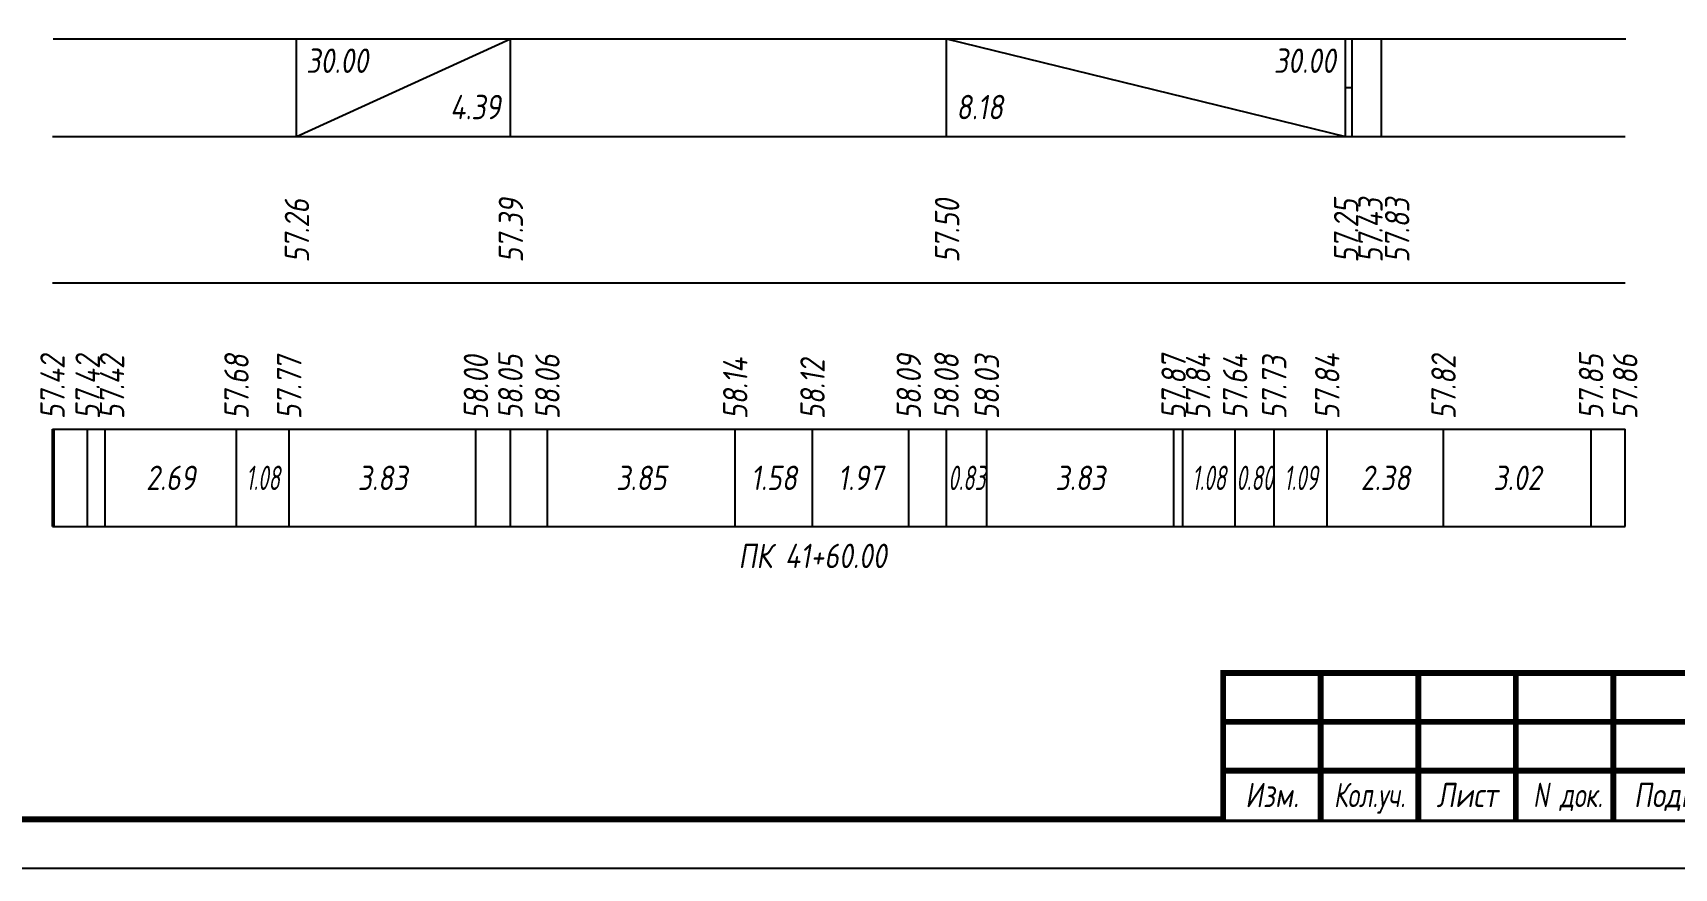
# Model space of a CAD drawing. Extents: x -717 to 1451, y -133302 to 233.
# Drawn here: x 77.9 to 246.2, y -65455.4 to -65369.8 of the extents above; entities that cross this region are included whole.
import ezdxf
from ezdxf.enums import TextEntityAlignment as Align

# ---------------------------------------------------------------- set-up
doc = ezdxf.new("R2010")
doc.units = 0
for name, color, linetype in [('Зарамочное оформление', 7, 'Continuous'), ('Код_510', 7, 'Continuous'), ('Код_516', 1, 'Continuous'), ('Подписи поперечников', 7, 'Continuous'), ('Таблица', 7, 'Continuous')]:
    doc.layers.add(name, color=color, linetype=linetype)
doc.styles.add('М', font='romand.shx', dxfattribs={"width": 0.8, "oblique": 10, "height": 2.5})

# ---------------------------------------------------------------- blocks, each defined once
blk = doc.blocks.new('Штамп')
at = {"linetype": 'Continuous'}
blk.add_wipeout([(199.95, -411.25), (384.95, -411.25), (384.95, -426.25), (199.95, -426.25)], dxfattribs=at).dxf.layer = 'Зарамочное оформление'
at = {"layer": 'Зарамочное оформление', "linetype": 'Continuous', "lineweight": -3, "const_width": 0.6, "flags": 128}
for points in [[(199.95, -426.25), (199.95, -411.25), (384.95, -411.25)], [(209.95, -411.25), (209.95, -426.25)], [(219.95, -411.25), (219.95, -426.25)], [(229.95, -411.25), (229.95, -426.25)], [(239.95, -411.25), (239.95, -426.25)], [(199.95, -416.25), (264.95, -416.25)], [(199.95, -421.25), (264.95, -421.25)]]:
    blk.add_lwpolyline(points, dxfattribs=at)
at = {"layer": 'Зарамочное оформление', "linetype": 'Continuous', "style": 'М', "oblique": 10}
for s, width, p in [('Изм.', 0.8, (204.95, -423.75)), ('Кол.уч.', 0.7, (214.95, -423.75)), ('Лист', 0.8, (224.95, -423.75)), ('N док.', 0.7, (235.28, -423.75)), ('Подпись', 0.8, (247.45, -423.75))]:
    blk.add_text(s, height=2.5, dxfattribs=dict(at, width=width)).set_placement(p, align=Align.MIDDLE_CENTER)
blk = doc.blocks.new('шифр')
blk.add_blockref('Штамп', (0, -65084))

msp = doc.modelspace()

# ---------------------------------------------------------------- linework, layer by layer
at = {"flags": 128}
msp.add_lwpolyline([(-30.054, -65455.421), (389.946, -65455.421), (389.946, -65158.421), (-30.054, -65158.421)], close=True, dxfattribs=at)
at = {"const_width": 0.6, "flags": 128}
msp.add_lwpolyline([(-10.054, -65450.421), (384.946, -65450.421), (384.946, -65163.421), (-10.054, -65163.421)], close=True, dxfattribs=at)
at = {"layer": 'Код_510'}
for p, q in [((79.946, -65420.421), (79.946, -65410.421)), ((80.123, -65420.421), (80.123, -65410.421)), ((83.547, -65420.421), (83.547, -65410.421)), ((85.342, -65420.421), (85.342, -65410.421)), ((98.808, -65420.421), (98.808, -65410.421)), ((104.212, -65420.421), (104.212, -65410.421)), ((123.351, -65420.421), (123.351, -65410.421)), ((126.879, -65420.421), (126.879, -65410.421)), ((130.676, -65420.421), (130.676, -65410.421)), ((149.934, -65420.421), (149.934, -65410.421)), ((157.855, -65420.421), (157.855, -65410.421)), ((167.718, -65420.421), (167.718, -65410.421)), ((171.592, -65420.421), (171.592, -65410.421)), ((175.726, -65420.421), (175.726, -65410.421)), ((194.875, -65420.421), (194.875, -65410.421)), ((195.797, -65420.421), (195.797, -65410.421)), ((201.178, -65420.421), (201.178, -65410.421)), ((205.188, -65420.421), (205.188, -65410.421)), ((210.622, -65420.421), (210.622, -65410.421)), ((222.539, -65420.421), (222.539, -65410.421)), ((237.658, -65420.421), (237.658, -65410.421)), ((241.162, -65420.421), (241.162, -65410.421))]:
    msp.add_line(p, q, dxfattribs=at)
at = {"layer": 'Код_516'}
for p, q in [((104.946, -65380.421), (104.946, -65370.421)), ((104.946, -65380.421), (126.879, -65370.421)), ((126.879, -65380.421), (126.879, -65370.421)), ((171.592, -65380.421), (171.592, -65370.421)), ((171.592, -65370.421), (212.496, -65380.421)), ((212.496, -65380.421), (212.496, -65370.421)), ((212.496, -65380.421), (212.496, -65370.421)), ((213.165, -65380.421), (213.165, -65370.421)), ((216.162, -65380.421), (216.162, -65370.421)), ((212.496, -65375.421), (213.165, -65375.421))]:
    msp.add_line(p, q, dxfattribs=at)
at = {"layer": 'Таблица'}
for p, q in [((80, -65370.421), (241.216, -65370.421)), ((79.946, -65380.421), (241.162, -65380.421)), ((79.946, -65395.421), (241.162, -65395.421)), ((79.946, -65410.421), (241.162, -65410.421)), ((79.946, -65420.421), (241.162, -65420.421))]:
    msp.add_line(p, q, dxfattribs=at)

# ---------------------------------------------------------------- texts
at = {"layer": 'Код_510', "style": 'М', "oblique": 10, "width": 0.8}
for s, p in [('58.05', (126.879, -65409.421)), ('58.08', (171.592, -65409.421)), ('57.87', (194.875, -65409.421)), ('57.85', (237.658, -65409.421)), ('57.42', (79.946, -65409.421)), ('57.42', (83.547, -65409.421)), ('57.42', (86.047, -65409.421)), ('57.68', (98.808, -65409.421)), ('57.77', (104.212, -65409.421)), ('58.00', (123.351, -65409.421)), ('58.06', (130.676, -65409.421)), ('58.14', (149.934, -65409.421)), ('58.12', (157.855, -65409.421)), ('58.09', (167.718, -65409.421)), ('58.03', (175.726, -65409.421)), ('57.84', (197.375, -65409.421)), ('57.64', (201.178, -65409.421)), ('57.73', (205.188, -65409.421)), ('57.84', (210.622, -65409.421)), ('57.82', (222.539, -65409.421)), ('57.86', (241.162, -65409.421))]:
    msp.add_text(s, height=2.5, rotation=90, dxfattribs=at).set_placement(p, align=Align.MIDDLE_LEFT)
at = {"layer": 'Код_510', "style": 'М', "oblique": 10}
for s, width, p in [('2.69', 0.8, (92.075, -65415.421)), ('1.08', 0.6, (101.51, -65415.421)), ('3.83', 0.8, (113.782, -65415.421)), ('3.85', 0.8, (140.305, -65415.421)), ('1.58', 0.8, (153.895, -65415.421)), ('1.97', 0.8, (162.787, -65415.421)), ('0.83', 0.6, (173.659, -65415.421)), ('3.83', 0.8, (185.301, -65415.421)), ('1.08', 0.6, (198.488, -65415.421)), ('0.80', 0.6, (203.183, -65415.421)), ('1.09', 0.6, (207.905, -65415.421)), ('2.38', 0.8, (216.581, -65415.421)), ('3.02', 0.8, (230.098, -65415.421))]:
    msp.add_text(s, height=2.5, dxfattribs=dict(at, width=width)).set_placement(p, align=Align.MIDDLE_CENTER)
at = {"layer": 'Код_516', "style": 'М', "oblique": 10, "width": 0.8}
msp.add_text('30.00', height=2.5, dxfattribs=at).set_placement((105.946, -65371.421), align=Align.TOP_LEFT)
msp.add_text('30.00', height=2.5, dxfattribs=at).set_placement((211.496, -65371.421), align=Align.TOP_RIGHT)
msp.add_text('4.39', height=2.5, dxfattribs=at).set_placement((125.879, -65379.421), align=Align.BOTTOM_RIGHT)
msp.add_text('8.18', height=2.5, dxfattribs=at).set_placement((172.592, -65379.421), align=Align.BOTTOM_LEFT)
for s, p in [('57.26', (105, -65393.371)), ('57.39', (126.933, -65393.371)), ('57.50', (171.647, -65393.371)), ('57.25', (212.551, -65393.371)), ('57.43', (215.051, -65393.371)), ('57.83', (217.784, -65393.371))]:
    msp.add_text(s, height=2.5, rotation=90, dxfattribs=at).set_placement(p, align=Align.MIDDLE_LEFT)
at = {"layer": 'Подписи поперечников', "style": 'М', "oblique": 10, "width": 0.8}
msp.add_text('ПК 41+60.00', height=2.5, dxfattribs=at).set_placement((157.855, -65425.421), align=Align.BOTTOM_CENTER)

# ---------------------------------------------------------------- next in the draw order: block references
msp.add_blockref('шифр', (0, 59.829))

doc.saveas('drawing.dxf')
